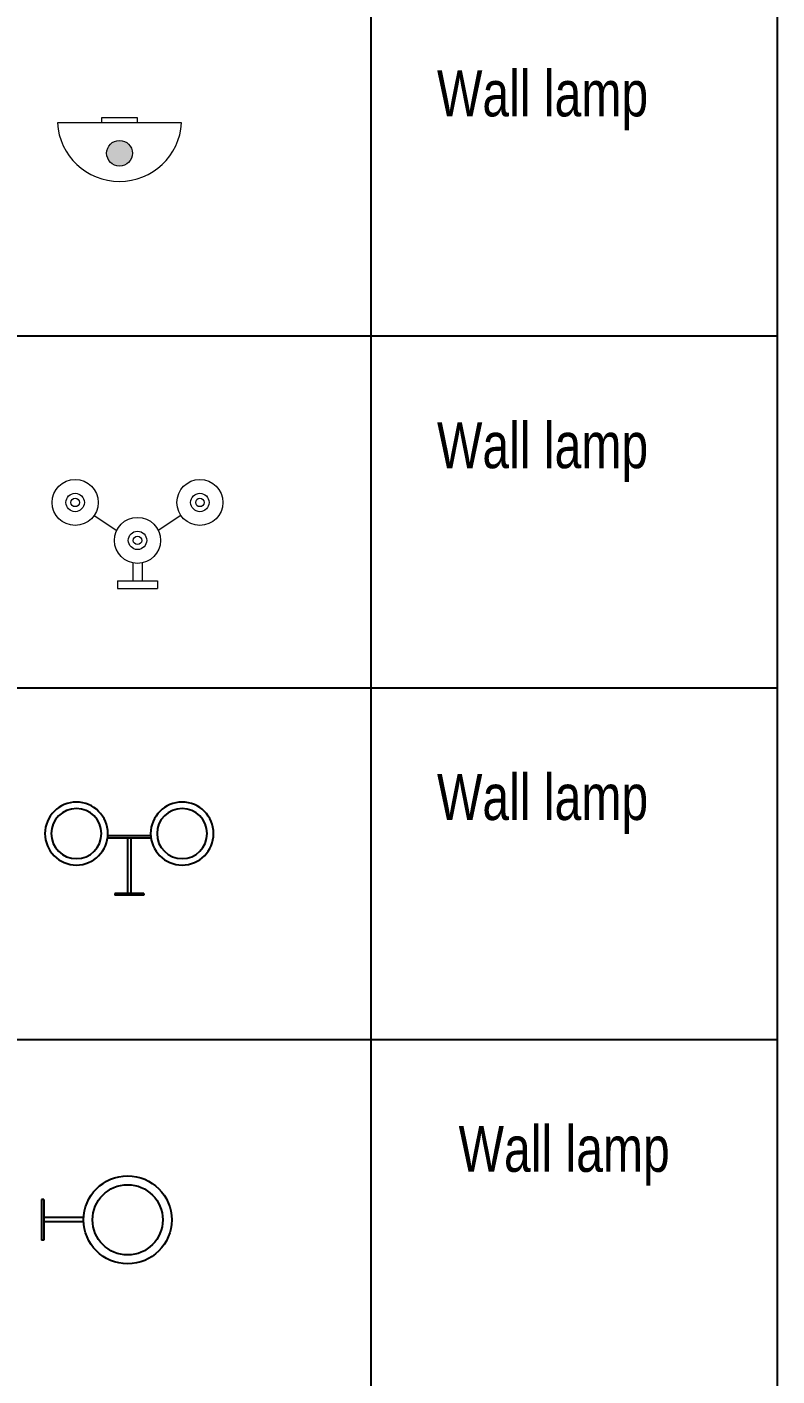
# Model space of a CAD drawing. Header units: inches. Extents: x 274057 to 444617, y 490067 to 635630.
# Drawn here: x 326372 to 327189, y 529808 to 531277 of the extents above; entities that cross this region are included whole.
import ezdxf

# ---------------------------------------------------------------- set-up
doc = ezdxf.new("R2010")
doc.units = ezdxf.units.IN
doc.header["$MEASUREMENT"] = 0
for name, color, linetype in [('brass', 40, 'Continuous'), ('CQ SPOT DETAIL DIMENSION', 9, 'Continuous'), ('CQ text label', 3, 'Continuous'), ('CQ-legend tex box', 3, 'Continuous'), ('E-LITE-FIXT-NORM-CEILING', 3, 'Continuous')]:
    doc.layers.add(name, color=color, linetype=linetype)
doc.layers.add('Glass', color=4, linetype='Continuous', lineweight=0)
doc.styles.add('DIM 50', font='romans.shx', dxfattribs={"width": 0.75, "height": 100})

# ---------------------------------------------------------------- blocks, each defined once
blk = doc.blocks.new('A$C25F31BD3')
at = {"lineweight": 0}
h = blk.add_hatch(color=40, dxfattribs=at)
h.dxf.hatch_style = 1
h.set_gradient(color1=(255, 191, 0), tint=1, name='SPHERICAL')
h.paths.add_polyline_path([(33.1, 92.1, 1), (-33.1, 92.1, 1)])
at = {"layer": 'brass', "color": 4, "lineweight": 0}
blk.add_line((-160, 14), (160, 14), dxfattribs=at)
blk.add_lwpolyline([(-45.7, 14), (45.7, 14), (45.7, 0), (-45.7, 0)], close=True, dxfattribs=at)
at = {"layer": 'brass', "lineweight": 0}
blk.add_circle((0, 92.1), 33.1, dxfattribs=at)
at = {"layer": 'brass', "color": 4, "lineweight": 0}
blk.add_arc((0, 4.3), 160.3, 3.4479, 176.5521, dxfattribs=at)
blk = doc.blocks.new('A$C18840E45')
at = {"layer": 'Glass'}
for p, q in [((-103.7, 174.9), (-49.8, 138.4)), ((103.7, 174.9), (49.8, 138.4)), ((-11.1, 61.2), (-11.1, 18.6)), ((11.1, 61.2), (11.1, 18.6)), ((-47.9, 18.6), (47.9, 18.6)), ((-47.9, 18.6), (-47.9, 0)), ((-47.9, 0), (47.9, 0)), ((47.9, 18.6), (47.9, 0))]:
    blk.add_line(p, q, dxfattribs=at)
at = {"layer": 'Glass', "lineweight": 0, "ltscale": 5}
for centre, radius in [((-149.2, 205.8), 55), ((149.2, 205.8), 55), ((-149.2, 205.8), 22), ((149.2, 205.8), 22), ((-149.2, 205.8), 10), ((149.2, 205.8), 10), ((0, 115.1), 55), ((0, 115.1), 22), ((0, 115.1), 10)]:
    blk.add_circle(centre, radius, dxfattribs=at)
blk = doc.blocks.new('laudarte T150-sym')
at = {"color": 4}
for p, q in [((-47.3, 120.6), (47.3, 120.6)), ((-46.8, 126), (46.8, 126)), ((-3.5, 120.6), (-3.5, 0)), ((3.5, 120.6), (3.5, 0)), ((-31.6, 0), (31.6, 0)), ((-31.6, 0), (-31.6, -3.5)), ((31.6, 0), (31.6, -3.5)), ((-31.6, -3.5), (31.6, -3.5))]:
    blk.add_line(p, q, dxfattribs=at)
for centre, radius in [((-115.1, 130.6), 68.5), ((-115.1, 130.6), 54.6), ((115.1, 130.6), 68.5), ((115.1, 130.6), 54.6)]:
    blk.add_circle(centre, radius, dxfattribs=at)
blk = doc.blocks.new('LIGHT SCONCE TOP')
at = {"color": 4}
for p, q in [((-18279.6, -2545.7, 0), (-18279.6, -2607.8, 0)), ((-18272.7, -2545.7, 0), (-18272.7, -2607.8, 0)), ((-18307.7, -2607.8, 0), (-18244.5, -2607.8, 0)), ((-18307.7, -2607.8, 0), (-18307.7, -2611.3, 0)), ((-18307.7, -2611.3, 0), (-18244.5, -2611.3, 0)), ((-18244.5, -2607.8, 0), (-18244.5, -2611.3, 0))]:
    blk.add_line(p, q, dxfattribs=at)
for radius in [68.5, 54.6]:
    blk.add_circle((-18276, -2477.2, 0), radius, dxfattribs=at)
blk = doc.blocks.new('SMDS')
at = {"layer": 'CQ-legend tex box'}
for p, q in [((385654.9, 476464.2), (385654.9, 472716.6)), ((384632.8, 475015.4), (386097.2, 475015.4)), ((384632.8, 474632.1), (386097.2, 474632.1)), ((384632.8, 474248.9), (386097.2, 474248.9))]:
    blk.add_line(p, q, dxfattribs=at)
blk.add_lwpolyline([(384632.9, 472716.6), (384632.9, 480364.1), (386097.2, 480364.1), (386097.2, 472716.6)], dxfattribs=at)
at = {"layer": 'E-LITE-FIXT-NORM-CEILING'}
for name, p, xscale, yscale, zscale, rotation in [('A$C25F31BD3', (385381.3, 475253.1), 0.4225, 0.4225, 0.4225, 180.0000000000249), ('laudarte T150-sym', (385391.9, 474407.9), -0.5, 0.5, 0.5, 359.9999999999998), ('LIGHT SCONCE TOP', (387124.2, 461259.3, 0), 0.7000000000000001, 0.7000000000000001, 0.7000000000000001, 270)]:
    blk.add_blockref(name, p, dxfattribs=dict(at, xscale=xscale, yscale=yscale, zscale=zscale, rotation=rotation))
at = {"layer": 'E-LITE-FIXT-NORM-CEILING', "xscale": 0.455, "yscale": 0.455, "zscale": 0.455}
blk.add_blockref('A$C18840E45', (385400.9, 474740.2), dxfattribs=at)
at = {"layer": 'CQ text label', "ltscale": 1000, "char_height": 50, "width": 1430.82, "attachment_point": 1, "style": 'DIM 50'}
for insert in [(385727, 475304.4), (385727, 474921.2), (385727, 474538), (385750.5, 474154.8)]:
    blk.add_mtext('{\\fArial|b0|i0|c0|p34;Wall lamp}', dxfattribs=dict(at, insert=insert))

msp = doc.modelspace()

# ---------------------------------------------------------------- block references
at = {"layer": 'CQ SPOT DETAIL DIMENSION'}
msp.add_blockref('SMDS', (-58908.5, 55925.5), dxfattribs=at)

doc.saveas('drawing.dxf')
